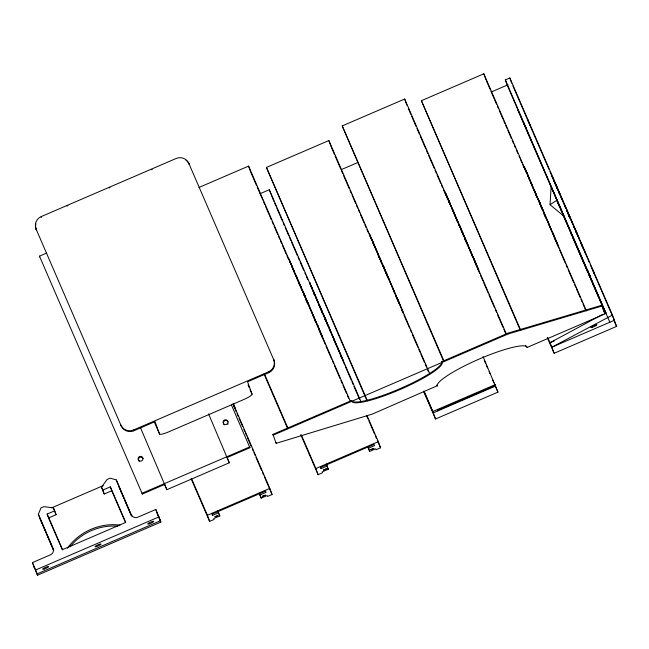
<?xml version="1.0" encoding="UTF-8"?>
<svg xmlns="http://www.w3.org/2000/svg" width="649" height="649" viewBox="0 0 649 649"><rect width="100%" height="100%" fill="white"/><g stroke="black" fill="none" stroke-linecap="round" stroke-linejoin="round"><path stroke-width="0.97" d="M550.036 204.686L551.147 186.628L563.973 216.263L550.036 204.686L557.085 200.143M53.372 549.938L38.348 514.332L40.936 507.948L43.945 506.65L53.388 507.859L54.67 510.82L56.082 514.722L48.553 517.959L62.369 549.881M104.221 493.986L102.818 490.084L110.338 486.847L111.742 490.749L104.221 493.986L102.94 491.025L101.528 487.123L107.134 479.441L110.143 478.143L116.252 479.903L131.893 516.288M67.399 548.243C79.097 531.742 99.946 522.494 120.024 525.13M70.108 546.774C81.344 532.618 99.824 524.668 117.826 526.225M602.459 314.489L549.979 342.721L554.571 340.741M604.243 313.532L606.02 312.575M35.922 223.816A9.63 9.492 -19.8 0 0 36.393 229.908L36.109 229.121A9.63 9.492 -19.8 0 1 41.187 216.604L176.195 158.461A9.63 9.492 -19.8 0 1 188.81 163.361L273.894 360.114A9.63 9.492 -19.8 0 1 268.824 372.64L247.577 381.782L252.055 394.194A9.63 1.623 -23.4 0 1 243.764 399.533L168.935 431.763A9.63 1.623 -23.4 0 1 159.532 434.043L154.316 421.98M39.751 256.931L39.467 256.152L46.687 253.045M198.992 187.456L248.575 166.103L350.371 401.35M443.421 360.795L342.226 125.914L404.66 99.029L506.463 334.276M366.831 400.441L266.431 167.426L328.873 140.541L429.865 373.929M520.182 329.992L421.396 100.692L483.829 73.808L586.436 310.912M605.898 313.167L507.218 85.116L505.336 79.908L509.854 77.969L612.461 315.073L616.55 326.415L554.116 353.307L547.277 337.496M491.528 91.866L508.053 84.751M260.111 193.678L269.294 189.727L361.014 401.674M341.228 169.657L357.761 162.542M289.04 259.073L295.368 274.673L289.04 259.073L289.925 262.35L290.152 262.009M445.125 191.999L452.045 208.24M289.422 260.054L289.576 261.393M445.96 193.929L451.558 206.99M445.96 194.189L445.936 195.065L445.506 192.98M446.966 197.166L447.477 198.351M446.918 197.369L451.728 207.607M449.806 203.121L449.773 203.81L447.266 197.036M369.338 233.51L375.958 249.881M524.376 167.888L524.303 166.777L531.215 183.018M292.886 268.053L292.228 267.347L293.689 270.884L294.038 270.641M448.67 201.101L448.613 200.143L448.994 201.871M525.138 168.699L528.765 177.104M293.21 268.816L293.713 270.025M369.873 235.83L369.719 234.492M448.881 201.831L450.073 203.681M524.303 166.777L525.106 169.843M293.202 269.53L293.989 270.755M370.141 236.577L370.173 235.701M370.522 236.658L371.131 238.881L370.449 236.447M449.798 202.95L449.773 203.81M450.471 204.378L450.057 204.622L450.479 205.587M371.479 238.548L371.836 240.43L371.479 238.548L376.258 249.751M526.144 171.944L526.956 172.999M526.088 172.147L525.13 168.967M294.395 272.661L293.226 269.157L293.973 271.696M526.947 172.894L528.059 176.601M527.069 173.494L526.444 171.815M295.473 274.065L295.66 275.444L295.668 274.543M451.753 207.469L451.745 208.37M372.526 241.785L374.286 245.192L372.907 242.077M369.038 233.64L373.094 242.191M373.175 242.483L373.508 243.253M527.84 175.879L527.783 174.922L528.164 176.65L528.14 175.749M375.536 247.942L373.5 243.967L374.165 244.851M373.759 244.04L373.897 245.152M528.967 177.729L528.943 178.589L528.748 177.185M529.243 178.459L528.684 178.029L528.943 178.589M528.862 178.418L529.292 178.345M374.27 246.133L374.676 245.89M529.227 179.4L529.641 179.156M530.728 181.769L529.957 179.903M374.992 246.969L375.373 247.837M530.03 181.233L528.481 176.861M375.771 248.502L375.82 249.63M376.217 249.622L375.966 248.981M530.923 182.247L530.914 183.148M551.901 176.277L555.958 184.827M316.639 298.816L309.768 282.696L314.408 294.508M553.029 178.069L554.181 181.55M552.729 178.467L552.575 177.12M309.841 283.808L309.768 282.696M310.141 283.678L311.552 288.067M554.846 182.264L555.682 184.292M311.609 287.864L312.12 289.048M555.958 185.971L555.763 184.714M313.524 291.377L316.542 298.548M313.605 291.677L313.629 292.569M556.647 186.555L559.114 192.388L558.554 191.204M556.866 187.09L556.842 187.959M313.929 293.153L314.132 293.778M314.708 294.378L314.189 293.226L314.148 293.948M557.54 188.526L557.548 189.394M557.126 188.762L556.38 186.222M314.627 294.208L314.757 294.265M558.14 189.946L558.099 190.701M315.106 295.076L314.692 295.319L313.645 292.91L316.68 298.938M315.414 296.155L315.495 297.153M558.821 191.609L559.073 192.258M558.805 191.755L559.081 192.347M316.193 297.688L316.071 298.435M159.532 434.043L155.054 421.631L133.808 430.782A9.63 9.492 -19.8 0 1 121.193 425.874L120.909 425.095A9.63 9.492 -19.8 0 0 133.532 429.995L268.54 371.853A9.63 9.492 -19.8 0 0 273.618 359.335L273.894 360.114M51.571 507.875L103.24 485.622M48.553 517.959L47.15 514.057L54.67 510.82M276.19 443.324L272.913 434.392L351.523 400.538A49.146 8.283 -23.4 0 0 399.468 388.905A49.146 8.283 -23.4 0 0 441.791 361.663L507.997 333.156L601.785 305.265L604.957 313.913L527.215 347.393L525.739 346.071A49.146 8.283 -23.4 0 0 475.522 360.674A49.146 8.283 -23.4 0 0 437.077 385.822L372.348 414.086L276.19 443.324L275.866 442.586M602.102 306.003L508.313 333.894L273.229 435.13L272.913 434.392M39.467 256.152L142.35 494.043L164.919 484.324M227.353 457.431L249.922 447.713L249.646 446.934L142.074 493.256L142.35 494.043M164.44 484.097L166.858 489.679L229.292 462.794L208.564 413.884M34.324 567.786L32.45 562.586L50.5 554.806A4.916 4.843 -19.8 0 0 53.096 548.421L38.348 514.332M33.862 566.488L37.537 575.192L160.903 522.072L155.817 509.457L137.766 517.229A4.916 4.843 -19.8 0 1 131.325 514.73M612.461 315.073L551.901 347.166L554.116 353.307M37.537 575.192L35.654 569.992L159.021 516.864M37.066 573.894L160.433 520.766L157.228 513.359M483.067 356.577L497.961 392.118L435.52 419.003L432.818 411.515L495.252 384.622L495.536 385.409L437.613 410.346L437.824 410.922M495.747 385.977L433.305 412.861L424.057 391.477M217.861 510.901L219.816 515.947L213.797 518.543L214.121 519.451L209.611 521.398L207.396 515.257L269.83 488.373L233.226 403.775M326.342 464.181L328.297 469.235L322.277 471.823L322.61 472.732L318.091 474.679L315.876 468.537L378.318 441.653L367.05 415.62M211.834 513.481L212.645 515.338L218.656 512.751M269.83 488.373L272.045 494.506L267.534 496.453L267.201 495.544L261.19 498.132L260.03 494.936L266.049 492.34L265.603 491.09L212.191 514.089L212.645 515.338M320.322 466.761L321.125 468.627L327.145 466.031M367.837 447.177L369.67 451.412L375.69 448.824L376.014 449.733L380.533 447.786L378.318 441.653M67.131 206.033L67.894 205.741M109.267 187.894L109.965 187.666M151.72 169.689L152.223 169.681M525.414 345.333L527.215 347.393M436.761 385.084L437.369 386.082M311.828 311.974L313.71 316.501M330.949 331.907L336.977 345.998M309.922 308.413L313.929 317.669M573.391 225.373L577.383 234.605M545.322 216.352L542.653 210M330.657 332.053L334.649 341.293M546.888 219.354L548.973 224.197M391.931 286.087L392.734 287.815M332.353 335.273L334.438 340.125M539.765 203.502L540.009 204.029L539.246 202.22M460.506 228.635L460.839 229.259L460.449 228.326M542.499 210L542.256 209.473M591.993 268.167L593.008 270.479M327.485 324.614L326.836 323.186M306.644 300.747L306.125 299.408M568.5 214.121L567.591 212.045M385.271 270.657L385.636 271.485L383.364 266.098L383.673 266.893M386.228 273.773L385.157 271.16L385.336 271.615M325.766 320.801L325.149 319.332M570.625 219.086L569.822 217.285M594.233 273.456L594.484 273.992L594.216 273.302M463.086 234.703L463.329 235.222L462.234 232.585M307.164 302.15L306.726 301.16M530.655 181.834L530.906 182.385M295.644 274.681L295.076 273.399M569.571 217.301L569.798 217.821M462.494 233.153L462.842 233.916L462.51 233.064M568.167 213.205L566.212 208.524M567.664 212.872L567.867 213.334L567.583 212.775M460.595 228.732L460.798 229.186M387.023 275.598L387.542 276.734L387.161 275.776M327.453 324.784L327.721 325.4M556.615 186.677L556.883 187.261M528.724 177.307L528.984 177.899M293.721 270.195L293.097 268.775M557.848 189.605L558.229 190.473M541.68 207.136L542.321 208.564L538.329 199.365L538.629 200.16M462.502 232.358L463.143 233.786L460.1 226.598M386.715 273.87L387.356 275.298L384.841 269.319M386.415 274L386.707 274.665M306.417 299.432L307.058 300.86L303.067 291.661L303.375 292.456M306.409 300.227L301.671 289.089L302.377 290.809M593.997 272.929L592.18 268.686M541.623 208.045L541.988 208.864M462.453 233.267L462.81 234.086M566.139 208.451L565.222 206.35M564.825 206.155L565.839 208.58M568.849 215.655L569.27 216.628M538.24 199.081L537.323 196.98M537.94 199.211L537.023 197.109M541.38 207.266L540.95 206.293L542.491 209.952M459.07 224.303L458.153 222.201M384.419 269.359L384.808 270.235M314.189 293.226L313.329 291.263L313.524 292.529M324.849 318.554L325.23 319.43M304.13 294.93L304.511 295.806M305.93 299.335L306.369 300.341M528.878 122.288L527.783 119.805L528.919 122.539M529.251 123.326L530.355 125.801L529.219 123.067M563.048 201.377L564.119 203.843M554.287 181.379L553.029 178.337M563.989 203.721L564.622 205.173M567.202 211.071L566.228 208.727M568.378 213.943L569.384 216.271M584.003 249.97L585.585 253.613M568.078 214.073L569.084 216.401M524.741 125.265C529.195 135.406 519.825 113.632 524.4 124.486M534.768 191.22L534.119 189.719L534.314 190.238M535.149 192.007L536.463 195.13L531.426 183.245L532.61 186.385M538.313 199.154L540.309 203.9L539.546 202.09M539.692 202.675L540.601 204.751L539.984 203.283M536.098 194.351L537.38 197.418M540.479 204.581L541.485 206.909M556.104 240.601L557.945 244.933M538.013 199.284L539.497 202.715M547.172 220.457L545.517 216.628M535.206 192.964L536.106 195.211M536.423 195.933L536.812 196.834M540.179 204.711L541.185 207.039M459.143 224.376L461.431 229.973L460.522 227.896M447.218 197.239L446.236 194.935M455.598 216.442L454.949 214.941L455.144 215.46M455.979 217.228L458.21 222.639L452.256 208.467L454.681 214.235M460.133 226.931L459.151 224.586L463.629 235.092L462.08 231.385M476.934 265.822L478.775 270.154L472.772 256.209L473.024 256.882M458.843 224.505L460.328 227.937M456.62 219.711L456.937 220.433M457.253 221.155L457.634 222.055M459.614 226.379L457.853 222.331M461.001 229.933L462.015 232.261M383.356 265.887L384.313 268.11M379.811 257.953L379.162 256.452L379.357 256.972M380.184 258.74L382.423 264.151M385.514 271.314L386.528 273.643M371.179 238.678L371.69 239.862M380.833 261.214L382.123 264.281M323.778 315.073L328.264 325.79L325.944 320.501M320.233 307.139L319.584 305.638L319.779 306.158M320.614 307.926L322.845 313.337M325.157 318.594L326.066 320.671L323.794 315.284L324.094 316.079M310.952 285.844L311.853 287.937M321.385 310.53L319.016 305.062M321.571 311.131L322.545 313.467L320.29 308.251M341.269 356.65L342.85 360.292M303.059 291.45L304.016 293.673M299.514 283.516L298.864 282.015L299.059 282.534M299.895 284.303L301.201 287.426L296.171 275.541L297.347 278.689M304.43 294.971L306.231 299.205M300.836 286.655L302.126 289.714M320.849 332.896L322.683 337.229M299.587 284.432L300.657 286.907M300.852 287.507L301.16 288.229M320.549 333.026L322.123 336.669M233.486 404.149L234.922 407.572L233.259 403.727M233.186 404.278L234.427 407.166M566.983 210.398L568.735 214.357M580.79 242.223L583.686 249.24M512.937 85.96L549.151 169.649M549.954 171.506L557.596 189.175M558.408 191.033L566.05 208.694M566.885 210.495L579.411 239.449L576.669 232.699L577.042 233.689M589.389 262.626L579.849 240.349L580.092 241.022M590.192 264.492L614.335 320.281L551.901 347.166L547.878 337.869M554.546 182.393L555.649 184.957M560.079 195.179L559.024 192.745L559.373 193.637M566.869 210.868L567.396 212.077M573.416 225.998L574.268 227.969M577.221 234.792L577.772 236.074M580.49 242.353L581.528 244.746M581.65 245.444L582.77 248.023M614.132 320.841L616.55 326.415M505.336 79.908L609.825 322.22M517.569 109.373L588.172 272.523M588.976 274.381L605.825 313.313M557.029 201.093L559.446 206.674M560.249 208.532L561.458 211.323M562.261 213.188L588.035 272.75M588.846 274.608L590.055 277.399M590.858 279.265L596.496 292.293M597.299 294.151L604.949 311.836M570.649 232.707L571.85 235.506M572.661 237.364L583.532 262.488M584.335 264.354L587.962 272.726M588.765 274.592L589.973 277.383M590.785 279.24L591.993 282.039M592.797 283.897L598.435 296.926M599.238 298.783L600.447 301.582M601.25 303.44L604.876 311.812M604.957 313.913L601.785 305.265M524.003 166.907L524.554 168.188M548.478 223.459L549.881 226.704M552.591 232.983L557.645 245.062L557.061 243.716M533.024 188.178L534.906 192.437M535.198 193.037L536.707 196.679M544.073 213.708L546.58 219.492M548.673 224.327L549.662 226.615M549.987 227.377L551.212 230.208L550.157 227.345M551.901 231.79L553.013 234.362M553.759 236.082L554.871 238.654M555.982 241.225L556.696 242.88M486.45 80.874L490.068 89.237M490.879 91.103L496.509 104.116M497.312 105.982L498.521 108.764M499.324 110.63L502.951 118.994M503.754 120.852L504.963 123.643M505.766 125.5L506.974 128.291M507.778 130.157L511.396 138.521M512.199 140.379L513.408 143.169M514.211 145.027L515.42 147.818M516.223 149.684L517.837 153.399M519.046 156.19L519.849 158.048M520.652 159.905L521.861 162.696M522.664 164.554L523.873 167.345M543.992 213.837L545.192 216.628M554.449 238.013L555.658 240.803M557.264 244.527L558.878 248.243M559.681 250.1L565.311 263.121M566.123 264.979L567.323 267.769M568.135 269.627L573.765 282.648M574.568 284.505L575.777 287.296M576.58 289.154L580.206 297.526M581.009 299.384L582.218 302.174M583.021 304.032L585.43 309.614M421.396 100.692L520.782 330.357M507.997 333.156L508.313 333.894M444.825 192.128L445.384 193.41M454.706 215.111L455.671 217.358M456.028 218.259L456.985 220.482L456.742 219.833M463.475 235.23L469.219 248.672M469.3 248.689L470.703 251.926M453.854 213.399L455.736 217.658M456.028 218.421L457.529 221.901M464.903 238.929L467.402 244.714M469.495 249.557L470.484 251.836M470.817 252.599L472.042 255.43L470.979 252.566M472.723 257.012L474.395 260.776M474.581 261.304L475.701 263.875M476.804 266.447L477.526 268.102M477.883 268.937L478.467 270.284L473.421 258.205L473.94 259.551M408.481 108.886L410.898 114.467M411.701 116.325L416.131 126.555M416.934 128.413L419.351 133.986M420.154 135.852L425.785 148.864M426.588 150.73L427.796 153.513M428.6 155.379L434.238 168.391M435.041 170.257L436.25 173.04M437.053 174.905L440.671 183.269M441.482 185.127L442.683 187.918M443.494 189.784L445.904 195.357M464.814 239.059L466.023 241.85M471.653 254.87L472.464 256.728M475.279 263.234L476.488 266.025M477.291 267.883L479.7 273.464M480.511 275.322L482.921 280.903M483.724 282.761L488.153 292.991M488.957 294.849L494.595 307.869M495.398 309.727L496.607 312.518M497.41 314.376L503.04 327.396M503.843 329.254L505.457 332.978M484.276 360.503L485.484 363.294M486.288 365.152L487.496 367.942M489.103 371.658L489.914 373.516M492.729 380.03L493.938 382.821M494.741 384.679L497.961 392.118M342.226 125.914L444.021 361.16M441.791 361.663L442.107 362.402A49.146 8.283 -23.4 0 1 399.792 389.643A49.146 8.283 -23.4 0 1 351.839 401.277L351.523 400.538M377.223 252.55L376.169 250.108L376.509 251.009M377.54 253.288L381.198 261.993M393.513 290.192L394.081 291.506M394.365 292.164L395.76 295.628M397.634 299.716L399.857 304.965M377.345 253.248L379.146 257.402M381.742 263.413L378.862 256.582L379.048 257.101M383.064 266.228L383.851 268.053M384.038 268.572L384.719 270.146M393.708 291.06L394.697 293.348M399.167 303.675L396.782 298.102M331.485 147.607L334.308 154.113M335.111 155.971L340.741 168.991M341.544 170.849L342.753 173.64M343.556 175.498L349.194 188.518M349.998 190.376L351.206 193.167M352.009 195.025L355.628 203.397M356.439 205.254L357.64 208.045M358.451 209.903L359.651 212.694M360.463 214.551L364.081 222.923M364.884 224.781L366.093 227.572M366.896 229.43L368.105 232.22M395.468 295.449L397.074 299.165M401.504 309.395L403.11 313.118M403.913 314.976L409.551 327.996M410.355 329.854L411.563 332.645M412.366 334.503L417.997 347.523M418.8 349.381L420.008 352.172M420.812 354.029L424.438 362.393M425.241 364.259L426.45 367.05M427.253 368.908L428.462 371.699M423.967 391.055L432.818 411.515M423.854 392.037L435.52 419.003M266.431 167.426L367.431 400.814M316.59 299.294L318.732 304.3M335.622 343.264L333.935 339.386L334.308 340.376M338.056 348.902L340.96 355.92M318.854 304.933L319.933 307.423M324.784 318.643L325.644 320.63M329.538 329.627L330.844 332.637M334.462 341.017L335.452 343.297M335.76 344.011L336.677 346.128L336.182 344.814M338.851 351.141L337.115 347.037L337.358 347.71M340.336 354.573L341.447 357.145M273.927 201.441L269.294 189.727M274.73 203.299L275.939 206.09M276.742 207.948L282.372 220.96M283.175 222.818L284.384 225.609M285.187 227.466L288.813 235.838M289.616 237.696L290.825 240.487M291.628 242.345L297.258 255.357M298.061 257.215L299.27 260.006M300.073 261.863L303.691 270.235M304.9 273.018L305.703 274.884M306.506 276.742L307.715 279.532M340.303 354.825L341.909 358.548M343.118 361.339L344.724 365.054M345.528 366.912L351.166 379.925M351.969 381.79L353.178 384.573M353.981 386.431L359.611 399.451M366.855 416.179L368.056 418.97M368.867 420.828L374.497 433.848M375.3 435.706L376.509 438.497M377.312 440.355L380.533 447.786M313.216 315.763L315.958 322.504L315.041 320.387M317.337 325.279L320.233 332.304M292.228 267.347L291.182 264.111L291.839 265.863M299.351 284.043L296.974 278.616M299.651 284.733L300.536 286.785M300.698 287.239L301.826 289.843L301.55 289.13M303.529 293.453L304.365 295.4M304.057 295.019L304.989 297.031M309.143 306.758L310.117 309.013M313.743 317.393L314.733 319.673M317.921 326.966L316.387 323.413L316.639 324.086M319.616 330.949L320.72 333.521M321.085 334.349L322.383 337.358L322.18 336.823M250.79 172.236L256.42 185.257M257.223 187.115L262.861 200.135M263.664 201.993L264.873 204.784M265.676 206.642L271.306 219.662M272.118 221.52L273.318 224.311M274.129 226.168L277.748 234.54M278.551 236.398L279.76 239.189M280.563 241.047L281.771 243.837M282.575 245.695L286.201 254.067M287.004 255.925L288.213 258.716M298.67 282.891L299.879 285.682M305.914 299.627L307.521 303.343M314.367 319.154L315.974 322.869M318.789 329.384L319.998 332.174M320.801 334.032L325.23 344.262M326.033 346.12L331.663 359.132M332.475 360.998L333.675 363.789M334.486 365.647L340.117 378.659M340.92 380.525L342.128 383.308M342.932 385.173L346.558 393.537M347.361 395.403L348.57 398.186M326.098 464.149L328.297 469.235M301.396 435.073L315.876 468.537M300.795 434.7L318.091 474.679M264.597 374.303L287.937 428.235M263.997 373.938L287.742 428.794M248.04 384.922L249.248 387.704M250.052 389.554L252.055 394.194M233.827 406.193L236.244 411.774M237.047 413.632L238.256 416.423M239.059 418.281L242.677 426.644M243.886 429.435L244.689 431.293M245.492 433.151L246.701 435.941M247.504 437.799L251.131 446.163M252.331 448.954L253.142 450.812M253.946 452.678L255.154 455.46M255.957 457.326L261.588 470.338M262.391 472.196L263.599 474.987M264.403 476.845L272.045 494.506M231.417 404.944L249.922 447.713M259.227 493.078L260.03 494.936M259.357 493.897L261.19 498.132M227.28 458.145L229.292 462.794M217.618 510.868L219.816 515.947M191.706 479.003L207.396 515.257M191.106 478.629L209.611 521.398M140.5 427.748L166.858 489.679M36.109 229.121L121.193 425.874M158.096 515.582L160.903 522.072M131.147 514.965L116.252 479.903M118.532 486.02L120.114 489.687M120.909 491.52L122.101 494.27M122.896 496.104L124.081 498.854M124.876 500.687L131.22 515.347M110.338 486.847L125.728 522.413L62.539 549.63L47.15 514.057M111.742 490.749L125.557 522.672M101.528 487.123L102.818 490.084M56.082 514.722L53.388 507.859M39.751 518.235L53.705 550.482M32.45 562.586L35.654 569.992M538.792 200.582L538.199 199.211L538.67 200.395M540.025 203.94L541.38 207.112M459.914 226.493L459.021 224.432L459.5 225.625M460.855 229.162L462.21 232.334M384.127 268.005L383.234 265.944L383.713 267.128M372.794 242.32L373.5 243.967M324.549 317.191L323.664 315.13L324.135 316.323M303.829 293.567L302.937 291.506L303.318 292.448M567.445 211.46L568.208 213.27M556.664 186.466L557.191 187.715M567.883 212.645L568.5 214.121M588.529 272.677C583.824 261.401 593.535 284.481 588.83 273.205M539.684 203.413L539.927 203.981M460.376 227.312L461.139 229.129L460.806 228.505M384.581 268.824L385.352 270.633L382.366 263.713M325.011 318.01L325.774 319.827L322.788 312.899M324.711 318.14L325.352 319.649M304.284 294.386L305.054 296.204L302.069 289.276M304.722 295.579L305.29 296.901M305.695 298.589L307.228 302.247M569.976 217.464L569.149 215.525L570.22 217.926L569.189 215.427M386.447 274.097L386.812 274.957M326.877 323.283L327.242 324.143M593.673 272.028L593.973 272.726M556.363 185.89L556.039 185.119L556.063 186.02M568.889 215.557L569.278 216.482M448.97 200.971L449.295 201.742M325.392 319.9L325.766 320.801M567.518 212.466L567.786 213.099M529.341 179.286L529.657 180.033M384.662 269.838L384.93 270.463M570.317 218.275L570.69 219.184M327.583 324.962L327.956 325.871M569.579 217.204L569.79 217.723M469.097 247.707L472.342 255.3L463.775 235.1L468.521 246.304M469.227 248.892L468.221 246.433M393.31 289.219L394.008 290.93M386.934 275.087L382.066 263.843M327.364 324.273L322.488 313.029M575.598 230.444L576.872 233.567M575.379 230.573L576.296 232.821M547.48 221.212L548.397 223.451M393.432 290.184L387.688 276.734L388.67 279.281M375.471 248.632L375.666 249.111M333.87 339.589L334.138 340.254M313.142 315.966L313.41 316.631M328.362 326.552L328.118 325.928L330.633 332.037M531.474 184.275L531.125 183.375L533.551 189.143M452.296 209.497L451.955 208.597L454.381 214.365M330.933 331.907L328.418 325.798L329.838 329.497M308.372 304.843L307.391 302.304L309.086 306.263M397.934 299.587L398.908 302.158M323.494 315.414L323.794 316.209M318.156 326.496L317.637 325.149L320.533 332.174M302.767 291.79L303.075 292.585M572.272 222.94L570.844 219.24L573.067 224.586M555.795 239.87L552.899 232.853L553.865 235.425M544.373 213.578L542.953 209.87L551.512 230.079M476.617 265.1L473.721 258.075L474.695 260.647M400.214 305.898L402.477 311.26M389.416 280.311L387.988 276.604L396.555 296.812M309.119 305.874L307.691 302.174L316.258 322.375M402.98 311.666L396.985 297.721L397.237 298.394M343.41 360.852L337.415 346.907L337.667 347.58M565.011 206.074L565.279 206.788M560.103 194.659L559.324 192.615L562.724 200.63L562.018 199.089L562.212 199.608M551.95 230.987L552.202 231.661M316.939 300.195L317.369 301.347M311.909 287.734L312.567 289.486M316.688 323.283L316.939 323.956M296.65 277.723L295.871 275.671L298.297 281.439M561.718 199.219L561.912 199.738M535.92 194.611L536.163 195.26M533.819 189.849L534.013 190.368M457.042 219.703L457.285 220.352M454.649 215.07L454.844 215.59M398.145 301.063L398.608 302.288M381.255 261.214L381.498 261.863L376.469 249.979L377.645 253.118M321.685 310.4L321.928 311.049L316.89 299.165L318.075 302.312M561.45 198.513L561.077 197.491M531.904 185.419L532.237 186.32M469.673 249.678L470.014 250.595M452.734 210.649L453.067 211.542M393.886 291.19L394.227 292.099M582.477 246.936L582.721 247.594M509.854 77.969L511.728 83.169M483.829 73.808L486.044 79.941M404.66 99.029L406.874 105.162M328.873 140.541L331.087 146.674M369.67 451.412L368.518 448.216L374.53 445.62L374.084 444.378L320.671 467.377L321.125 468.627M248.575 166.103L250.473 171.36M268.54 371.853L268.824 372.64M188.81 163.361L189.094 164.14A9.63 9.492 -19.8 0 0 187.821 162.015M133.532 429.995L133.808 430.782M155.817 509.457L157.691 514.657M41.187 216.604L41.463 217.383M53.096 548.421L53.656 549.979M186.028 160.295A9.63 9.492 -19.8 0 1 186.977 161.098M138.878 461.058A2.458 2.426 -19.8 0 1 139.559 457.464A2.458 2.426 -19.8 0 1 143.064 458.567M228.091 423.821A2.458 2.426 -19.8 0 1 227.775 424.373M224.343 424.892A2.458 2.426 -19.8 0 1 224.303 421.039A2.458 2.426 -19.8 0 1 228.075 421.964M214.949 516.766L217.934 515.557L214.949 516.766M262.342 496.355L265.327 495.146L262.342 496.355M323.437 470.046L326.415 468.838L323.437 470.046M370.822 449.635L373.808 448.427L370.822 449.635M542.799 209.87L541.25 206.163L542.799 209.87M387.842 276.604L386.293 272.896L387.842 276.604M307.545 302.166L305.995 298.459L307.545 302.166M542.02 208.694L541.672 207.931L542.02 208.694M149.359 523.8A3.277 0.552 -23.4 0 0 153.708 521.407A3.277 0.552 -23.4 0 0 149.035 522.899A3.277 0.552 -23.4 0 0 149.359 523.8M96.701 546.482A3.277 0.552 -23.4 0 0 101.049 544.081A3.277 0.552 -23.4 0 0 96.377 545.582A3.277 0.552 -23.4 0 0 96.701 546.482M44.31 568.97A3.277 0.552 -23.4 0 0 48.667 566.577A3.277 0.552 -23.4 0 0 43.986 568.07A3.277 0.552 -23.4 0 0 44.31 568.97M592.496 327.201A3.277 0.552 -23.4 0 0 596.845 324.8A3.277 0.552 -23.4 0 0 592.172 326.293A3.277 0.552 -23.4 0 0 592.496 327.201M139.616 461.017A2.458 2.426 -19.8 0 0 142.958 458.397A2.458 2.426 -19.8 0 0 139.016 456.864A2.458 2.426 -19.8 0 0 139.616 461.017M224.619 424.414A2.458 2.426 -19.8 0 0 227.961 421.793A2.458 2.426 -19.8 0 0 224.019 420.26A2.458 2.426 -19.8 0 0 224.619 424.414"/></g></svg>
